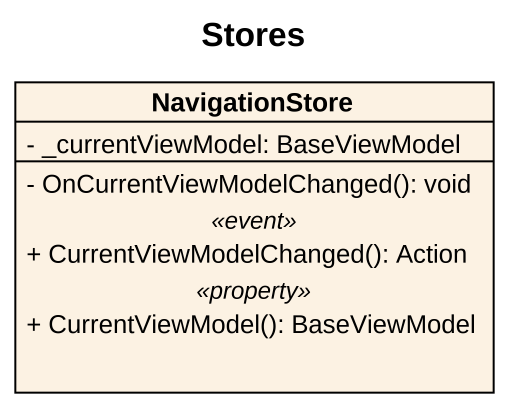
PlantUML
@startuml
title Stores
hide circle
hide empty members
skinparam classAttributeIconSize 0
class NavigationStore {
  - _currentViewModel: BaseViewModel
  --
  - OnCurrentViewModelChanged(): void
  .. <<event>> ..
  + CurrentViewModelChanged(): Action
  .. <<property>> ..
  + CurrentViewModel(): BaseViewModel
}
@enduml
